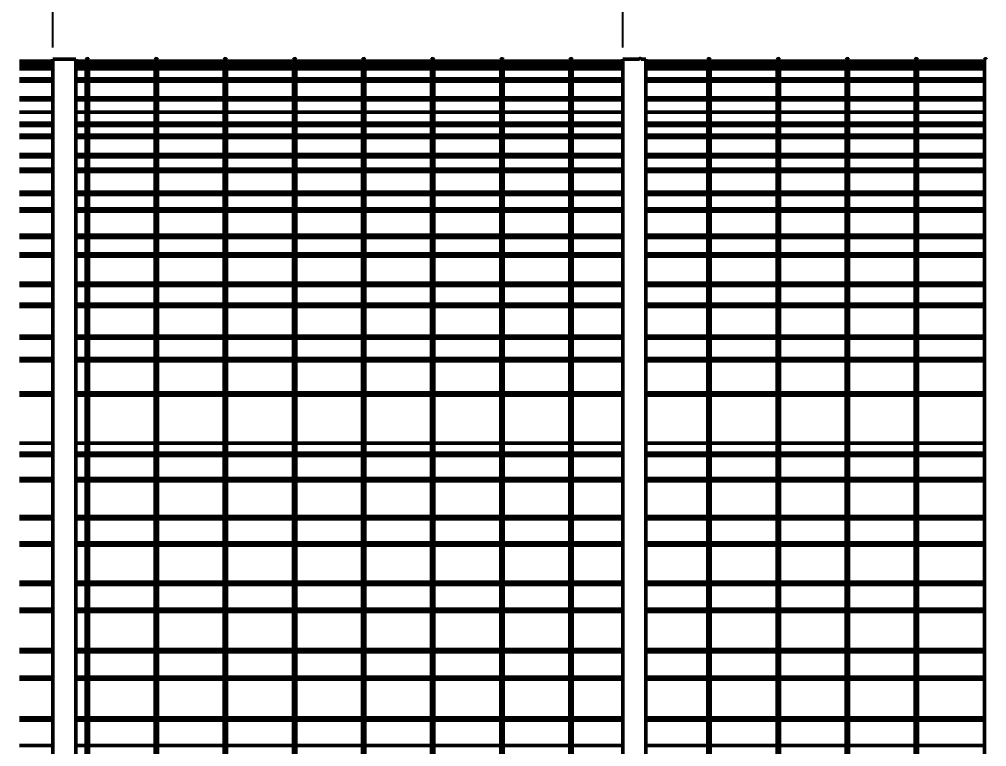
# Model space of a CAD drawing. Header units: millimetres. Extents: x 0 to 4200, y 0 to 2970.
# Drawn here: x 1624.7 to 2044.7, y 1989.5 to 2305.3 of the extents above; entities that cross this region are included whole.
import ezdxf

# ---------------------------------------------------------------- set-up
doc = ezdxf.new("R2010")
doc.units = ezdxf.units.MM
doc.header["$LTSCALE"] = 10
doc.layers.add('Co ban', color=7, linetype='Continuous', lineweight=50)
doc.layers.add('Dimension (ANSI)', color=7, linetype='Continuous', lineweight=25)
doc.styles.add('StandardAM_ANSI', font='')
doc.styles.get('StandardAM_ANSI').set_extended_font_data('VNI-Helve-Condense')
doc.dimstyles.new('Default - mm (ANSI)', dxfattribs={"dimscale": 10, "dimtxt": 5, "dimasz": 4, "dimexe": 2, "dimexo": 0.5, "dimgap": 0.8, "dimtad": 1, "dimtoh": 1, "dimdec": 0, "dimrnd": 1e-08, "dimzin": 4, "dimdsep": 46, "dimtxsty": 'StandardAM_ANSI', "dimcen": 0.09, "dimdle": 10, "dimclrd": 256, "dimclre": 256, "dimclrt": 256, "dimadec": 1, "dimazin": 1, "dimtfac": 0.61, "dimtofl": 0, "dimtmove": 0, "dimatfit": 3, "dimldrblk": 'DOT', "dimfxl": 1, "dimtolj": 1, "dimtzin": 4, "dimlwd": -1, "dimlwe": -1, "dimarcsym": 0})

# ---------------------------------------------------------------- blocks, each defined once
blk = doc.blocks.new('*D11')
at = {"layer": 'Defpoints', "color": 0, "transparency": 16777216}
for p in [(1639.24, 2418.75), (1391.74, 2288.04), (1639.24, 2288.04)]:
    blk.add_point(p, dxfattribs=at)
at = {"layer": 'Dimension (ANSI)', "transparency": 16777216}
for p, q in [((1391.74, 2293.04), (1391.74, 2438.75)), ((1639.24, 2293.04), (1639.24, 2438.75)), ((1431.74, 2418.75), (1599.24, 2418.75))]:
    blk.add_line(p, q, dxfattribs=at)
for points in [[(1431.74, 2425.42), (1431.74, 2412.08), (1391.74, 2418.75)], [(1599.24, 2425.42), (1599.24, 2412.08), (1639.24, 2418.75)]]:
    blk.add_solid(points, dxfattribs=at)
at = {"layer": 'Dimension (ANSI)', "color": 150, "true_color": 0x0080ff, "transparency": 16777216, "insert": (1462.75, 2476.75), "char_height": 50, "attachment_point": 1, "style": 'StandardAM_ANSI'}
blk.add_mtext('\\A1;247', dxfattribs=at)
blk = doc.blocks.new('_Dot')
at = {"color": 0, "linetype": 'ByBlock', "lineweight": -2}
blk.add_line((-0.5, 0), (-1, 0), dxfattribs=at)
at = {"color": 0, "linetype": 'ByBlock', "const_width": 0.5}
blk.add_lwpolyline([(-0.25, 0, 1), (0.25, 0, 1)], format="xyb", close=True, dxfattribs=at)
blk = doc.blocks.new('*D12')
at = {"layer": 'Defpoints', "color": 0, "transparency": 16777216}
for p in [(1886.74, 2418.72), (1639.24, 2288.04), (1886.74, 2288.04)]:
    blk.add_point(p, dxfattribs=at)
at = {"layer": 'Dimension (ANSI)', "transparency": 16777216}
for p, q in [((1639.24, 2293.04), (1639.24, 2438.72)), ((1886.74, 2293.04), (1886.74, 2438.72)), ((1679.24, 2418.72), (1846.74, 2418.72))]:
    blk.add_line(p, q, dxfattribs=at)
for points in [[(1679.24, 2425.39), (1679.24, 2412.06), (1639.24, 2418.72)], [(1846.74, 2425.39), (1846.74, 2412.06), (1886.74, 2418.72)]]:
    blk.add_solid(points, dxfattribs=at)
at = {"layer": 'Dimension (ANSI)', "color": 150, "true_color": 0x0080ff, "transparency": 16777216, "insert": (1711.99, 2477.79), "char_height": 50, "attachment_point": 1, "style": 'StandardAM_ANSI'}
blk.add_mtext('\\A1;248', dxfattribs=at)

msp = doc.modelspace()

# ---------------------------------------------------------------- linework, layer by layer
at = {"layer": 'Co ban'}
for p, q in [((1624.74, 2287.16), (1639.24, 2287.16)), ((1624.74, 2286.16), (1639.24, 2286.16)), ((1639.24, 2286.04), (1624.74, 2286.04)), ((1639.24, 2288.04), (1639.24, 1688.04)), ((1649.24, 2288.04), (1639.24, 2288.04)), ((1649.24, 1688.04), (1649.24, 2288.04)), ((1649.24, 2287.16), (1653.74, 2287.16)), ((1649.24, 2286.16), (1653.74, 2286.16)), ((1653.74, 2286.04), (1649.24, 2286.04)), ((1653.74, 2287.79), (1653.74, 1688.29)), ((1654.74, 1688.29), (1654.74, 2287.79)), ((1654.74, 2287.16), (1683.74, 2287.16)), ((1654.74, 2286.16), (1683.74, 2286.16)), ((1683.74, 2286.04), (1654.74, 2286.04)), ((1683.74, 2287.79), (1683.74, 1688.29)), ((1684.74, 1688.29), (1684.74, 2287.79)), ((1684.74, 2287.16), (1713.74, 2287.16)), ((1684.74, 2286.16), (1713.74, 2286.16)), ((1713.74, 2286.04), (1684.74, 2286.04)), ((1713.74, 2287.79), (1713.74, 1688.29)), ((1714.74, 1688.29), (1714.74, 2287.79)), ((1714.74, 2287.16), (1743.74, 2287.16)), ((1714.74, 2286.16), (1743.74, 2286.16)), ((1743.74, 2286.04), (1714.74, 2286.04)), ((1743.74, 2287.79), (1743.74, 1688.29)), ((1744.74, 1688.29), (1744.74, 2287.79)), ((1744.74, 2287.16), (1773.74, 2287.16)), ((1744.74, 2286.16), (1773.74, 2286.16)), ((1773.74, 2286.04), (1744.74, 2286.04)), ((1773.74, 2287.79), (1773.74, 1688.29)), ((1774.74, 1688.29), (1774.74, 2287.79)), ((1774.74, 2287.16), (1803.74, 2287.16)), ((1774.74, 2286.16), (1803.74, 2286.16)), ((1803.74, 2286.04), (1774.74, 2286.04)), ((1803.74, 2287.79), (1803.74, 1688.29)), ((1804.74, 1688.29), (1804.74, 2287.79)), ((1804.74, 2287.16), (1833.74, 2287.16)), ((1804.74, 2286.16), (1833.74, 2286.16)), ((1833.74, 2286.04), (1804.74, 2286.04)), ((1833.74, 2287.79), (1833.74, 1688.29)), ((1834.74, 1688.29), (1834.74, 2287.79)), ((1834.74, 2287.16), (1863.74, 2287.16)), ((1834.74, 2286.16), (1863.74, 2286.16)), ((1863.74, 2286.04), (1834.74, 2286.04)), ((1863.74, 2287.79), (1863.74, 1688.29)), ((1864.74, 1688.29), (1864.74, 2287.79)), ((1864.74, 2287.16), (1886.74, 2287.16)), ((1864.74, 2286.16), (1886.74, 2286.16)), ((1886.74, 2286.04), (1864.74, 2286.04)), ((1886.74, 2288.04), (1886.74, 1688.04)), ((1893.81, 2288.04), (1886.74, 2288.04)), ((1896.74, 2288.04), (1894.67, 2288.04)), ((1896.74, 1688.04), (1896.74, 2288.04)), ((1896.74, 2287.16), (1923.74, 2287.16)), ((1896.74, 2286.16), (1923.74, 2286.16)), ((1923.74, 2286.04), (1896.74, 2286.04)), ((1923.74, 2287.79), (1923.74, 1688.29)), ((1924.74, 1688.29), (1924.74, 2287.79)), ((1924.74, 2287.16), (1953.74, 2287.16)), ((1924.74, 2286.16), (1953.74, 2286.16)), ((1953.74, 2286.04), (1924.74, 2286.04)), ((1953.74, 2287.79), (1953.74, 1688.29)), ((1954.74, 1688.29), (1954.74, 2287.79)), ((1954.74, 2287.16), (1983.74, 2287.16)), ((1954.74, 2286.16), (1983.74, 2286.16)), ((1983.74, 2286.04), (1954.74, 2286.04)), ((1983.74, 2287.79), (1983.74, 1688.29)), ((1984.74, 1688.29), (1984.74, 2287.79)), ((1984.74, 2287.16), (2013.74, 2287.16)), ((1984.74, 2286.16), (2013.74, 2286.16)), ((2013.74, 2286.04), (1984.74, 2286.04)), ((2013.74, 2287.79), (2013.74, 1688.29)), ((2014.74, 1688.29), (2014.74, 2287.79)), ((2014.74, 2287.16), (2043.74, 2287.16)), ((2014.74, 2286.16), (2043.74, 2286.16)), ((2043.74, 2286.04), (2014.74, 2286.04)), ((2043.74, 2287.79), (2043.74, 1688.29)), ((1624.74, 2284.79), (1639.24, 2284.79)), ((1624.74, 2283.79), (1639.24, 2283.79)), ((1649.24, 2284.79), (1653.74, 2284.79)), ((1649.24, 2283.79), (1653.74, 2283.79)), ((1654.74, 2284.79), (1683.74, 2284.79)), ((1654.74, 2283.79), (1683.74, 2283.79)), ((1684.74, 2284.79), (1713.74, 2284.79)), ((1684.74, 2283.79), (1713.74, 2283.79)), ((1714.74, 2284.79), (1743.74, 2284.79)), ((1714.74, 2283.79), (1743.74, 2283.79)), ((1744.74, 2284.79), (1773.74, 2284.79)), ((1744.74, 2283.79), (1773.74, 2283.79)), ((1774.74, 2284.79), (1803.74, 2284.79)), ((1774.74, 2283.79), (1803.74, 2283.79)), ((1804.74, 2284.79), (1833.74, 2284.79)), ((1804.74, 2283.79), (1833.74, 2283.79)), ((1834.74, 2284.79), (1863.74, 2284.79)), ((1834.74, 2283.79), (1863.74, 2283.79)), ((1864.74, 2284.79), (1886.74, 2284.79)), ((1864.74, 2283.79), (1886.74, 2283.79)), ((1896.74, 2284.79), (1923.74, 2284.79)), ((1896.74, 2283.79), (1923.74, 2283.79)), ((1924.74, 2284.79), (1953.74, 2284.79)), ((1924.74, 2283.79), (1953.74, 2283.79)), ((1954.74, 2284.79), (1983.74, 2284.79)), ((1954.74, 2283.79), (1983.74, 2283.79)), ((1984.74, 2284.79), (2013.74, 2284.79)), ((1984.74, 2283.79), (2013.74, 2283.79)), ((2014.74, 2284.79), (2043.74, 2284.79)), ((2014.74, 2283.79), (2043.74, 2283.79)), ((1624.74, 2279.48), (1639.24, 2279.48)), ((1624.74, 2278.48), (1639.24, 2278.48)), ((1649.24, 2279.48), (1653.74, 2279.48)), ((1649.24, 2278.48), (1653.74, 2278.48)), ((1654.74, 2279.48), (1683.74, 2279.48)), ((1654.74, 2278.48), (1683.74, 2278.48)), ((1684.74, 2279.48), (1713.74, 2279.48)), ((1684.74, 2278.48), (1713.74, 2278.48)), ((1714.74, 2279.48), (1743.74, 2279.48)), ((1714.74, 2278.48), (1743.74, 2278.48)), ((1744.74, 2279.48), (1773.74, 2279.48)), ((1744.74, 2278.48), (1773.74, 2278.48)), ((1774.74, 2279.48), (1803.74, 2279.48)), ((1774.74, 2278.48), (1803.74, 2278.48)), ((1804.74, 2279.48), (1833.74, 2279.48)), ((1804.74, 2278.48), (1833.74, 2278.48)), ((1834.74, 2279.48), (1863.74, 2279.48)), ((1834.74, 2278.48), (1863.74, 2278.48)), ((1864.74, 2279.48), (1886.74, 2279.48)), ((1864.74, 2278.48), (1886.74, 2278.48)), ((1896.74, 2279.48), (1923.74, 2279.48)), ((1896.74, 2278.48), (1923.74, 2278.48)), ((1924.74, 2279.48), (1953.74, 2279.48)), ((1924.74, 2278.48), (1953.74, 2278.48)), ((1954.74, 2279.48), (1983.74, 2279.48)), ((1954.74, 2278.48), (1983.74, 2278.48)), ((1984.74, 2279.48), (2013.74, 2279.48)), ((1984.74, 2278.48), (2013.74, 2278.48)), ((2014.74, 2279.48), (2043.74, 2279.48)), ((2014.74, 2278.48), (2043.74, 2278.48)), ((1624.74, 2271.28), (1639.24, 2271.28)), ((1624.74, 2270.28), (1639.24, 2270.28)), ((1649.24, 2271.28), (1653.74, 2271.28)), ((1649.24, 2270.28), (1653.74, 2270.28)), ((1654.74, 2271.28), (1683.74, 2271.28)), ((1654.74, 2270.28), (1683.74, 2270.28)), ((1684.74, 2271.28), (1713.74, 2271.28)), ((1684.74, 2270.28), (1713.74, 2270.28)), ((1714.74, 2271.28), (1743.74, 2271.28)), ((1714.74, 2270.28), (1743.74, 2270.28)), ((1744.74, 2271.28), (1773.74, 2271.28)), ((1744.74, 2270.28), (1773.74, 2270.28)), ((1774.74, 2271.28), (1803.74, 2271.28)), ((1774.74, 2270.28), (1803.74, 2270.28)), ((1804.74, 2271.28), (1833.74, 2271.28)), ((1804.74, 2270.28), (1833.74, 2270.28)), ((1834.74, 2271.28), (1863.74, 2271.28)), ((1834.74, 2270.28), (1863.74, 2270.28)), ((1864.74, 2271.28), (1886.74, 2271.28)), ((1864.74, 2270.28), (1886.74, 2270.28)), ((1896.74, 2271.28), (1923.74, 2271.28)), ((1896.74, 2270.28), (1923.74, 2270.28)), ((1924.74, 2271.28), (1953.74, 2271.28)), ((1924.74, 2270.28), (1953.74, 2270.28)), ((1954.74, 2271.28), (1983.74, 2271.28)), ((1954.74, 2270.28), (1983.74, 2270.28)), ((1984.74, 2271.28), (2013.74, 2271.28)), ((1984.74, 2270.28), (2013.74, 2270.28)), ((2014.74, 2271.28), (2043.74, 2271.28)), ((2014.74, 2270.28), (2043.74, 2270.28)), ((1639.24, 2265.04), (1624.74, 2265.04)), ((1653.74, 2265.04), (1649.24, 2265.04)), ((1683.74, 2265.04), (1654.74, 2265.04)), ((1713.74, 2265.04), (1684.74, 2265.04)), ((1743.74, 2265.04), (1714.74, 2265.04)), ((1773.74, 2265.04), (1744.74, 2265.04)), ((1803.74, 2265.04), (1774.74, 2265.04)), ((1833.74, 2265.04), (1804.74, 2265.04)), ((1863.74, 2265.04), (1834.74, 2265.04)), ((1886.74, 2265.04), (1864.74, 2265.04)), ((1923.74, 2265.04), (1896.74, 2265.04)), ((1953.74, 2265.04), (1924.74, 2265.04)), ((1983.74, 2265.04), (1954.74, 2265.04)), ((2013.74, 2265.04), (1984.74, 2265.04)), ((2043.74, 2265.04), (2014.74, 2265.04)), ((1624.74, 2260.27), (1639.24, 2260.27)), ((1649.24, 2260.27), (1653.74, 2260.27)), ((1654.74, 2260.27), (1683.74, 2260.27)), ((1684.74, 2260.27), (1713.74, 2260.27)), ((1714.74, 2260.27), (1743.74, 2260.27)), ((1744.74, 2260.27), (1773.74, 2260.27)), ((1774.74, 2260.27), (1803.74, 2260.27)), ((1804.74, 2260.27), (1833.74, 2260.27)), ((1834.74, 2260.27), (1863.74, 2260.27)), ((1864.74, 2260.27), (1886.74, 2260.27)), ((1896.74, 2260.27), (1923.74, 2260.27)), ((1924.74, 2260.27), (1953.74, 2260.27)), ((1954.74, 2260.27), (1983.74, 2260.27)), ((1984.74, 2260.27), (2013.74, 2260.27)), ((2014.74, 2260.27), (2043.74, 2260.27)), ((1624.74, 2259.27), (1639.24, 2259.27)), ((1649.24, 2259.27), (1653.74, 2259.27)), ((1654.74, 2259.27), (1683.74, 2259.27)), ((1684.74, 2259.27), (1713.74, 2259.27)), ((1714.74, 2259.27), (1743.74, 2259.27)), ((1744.74, 2259.27), (1773.74, 2259.27)), ((1774.74, 2259.27), (1803.74, 2259.27)), ((1804.74, 2259.27), (1833.74, 2259.27)), ((1834.74, 2259.27), (1863.74, 2259.27)), ((1864.74, 2259.27), (1886.74, 2259.27)), ((1896.74, 2259.27), (1923.74, 2259.27)), ((1924.74, 2259.27), (1953.74, 2259.27)), ((1954.74, 2259.27), (1983.74, 2259.27)), ((1984.74, 2259.27), (2013.74, 2259.27)), ((2014.74, 2259.27), (2043.74, 2259.27)), ((1624.74, 2255.04), (1639.24, 2255.04)), ((1624.74, 2254.04), (1639.24, 2254.04)), ((1649.24, 2255.04), (1653.74, 2255.04)), ((1649.24, 2254.04), (1653.74, 2254.04)), ((1654.74, 2255.04), (1683.74, 2255.04)), ((1654.74, 2254.04), (1683.74, 2254.04)), ((1684.74, 2255.04), (1713.74, 2255.04)), ((1684.74, 2254.04), (1713.74, 2254.04)), ((1714.74, 2255.04), (1743.74, 2255.04)), ((1714.74, 2254.04), (1743.74, 2254.04)), ((1744.74, 2255.04), (1773.74, 2255.04)), ((1744.74, 2254.04), (1773.74, 2254.04)), ((1774.74, 2255.04), (1803.74, 2255.04)), ((1774.74, 2254.04), (1803.74, 2254.04)), ((1804.74, 2255.04), (1833.74, 2255.04)), ((1804.74, 2254.04), (1833.74, 2254.04)), ((1834.74, 2255.04), (1863.74, 2255.04)), ((1834.74, 2254.04), (1863.74, 2254.04)), ((1864.74, 2255.04), (1886.74, 2255.04)), ((1864.74, 2254.04), (1886.74, 2254.04)), ((1896.74, 2255.04), (1923.74, 2255.04)), ((1896.74, 2254.04), (1923.74, 2254.04)), ((1924.74, 2255.04), (1953.74, 2255.04)), ((1924.74, 2254.04), (1953.74, 2254.04)), ((1954.74, 2255.04), (1983.74, 2255.04)), ((1954.74, 2254.04), (1983.74, 2254.04)), ((1984.74, 2255.04), (2013.74, 2255.04)), ((1984.74, 2254.04), (2013.74, 2254.04)), ((2014.74, 2255.04), (2043.74, 2255.04)), ((2014.74, 2254.04), (2043.74, 2254.04)), ((1624.74, 2246.55), (1639.24, 2246.55)), ((1624.74, 2245.55), (1639.24, 2245.55)), ((1649.24, 2246.55), (1653.74, 2246.55)), ((1649.24, 2245.55), (1653.74, 2245.55)), ((1654.74, 2246.55), (1683.74, 2246.55)), ((1654.74, 2245.55), (1683.74, 2245.55)), ((1684.74, 2246.55), (1713.74, 2246.55)), ((1684.74, 2245.55), (1713.74, 2245.55)), ((1714.74, 2246.55), (1743.74, 2246.55)), ((1714.74, 2245.55), (1743.74, 2245.55)), ((1744.74, 2246.55), (1773.74, 2246.55)), ((1744.74, 2245.55), (1773.74, 2245.55)), ((1774.74, 2246.55), (1803.74, 2246.55)), ((1774.74, 2245.55), (1803.74, 2245.55)), ((1804.74, 2246.55), (1833.74, 2246.55)), ((1804.74, 2245.55), (1833.74, 2245.55)), ((1834.74, 2246.55), (1863.74, 2246.55)), ((1834.74, 2245.55), (1863.74, 2245.55)), ((1864.74, 2246.55), (1886.74, 2246.55)), ((1864.74, 2245.55), (1886.74, 2245.55)), ((1896.74, 2246.55), (1923.74, 2246.55)), ((1896.74, 2245.55), (1923.74, 2245.55)), ((1924.74, 2246.55), (1953.74, 2246.55)), ((1924.74, 2245.55), (1953.74, 2245.55)), ((1954.74, 2246.55), (1983.74, 2246.55)), ((1954.74, 2245.55), (1983.74, 2245.55)), ((1984.74, 2246.55), (2013.74, 2246.55)), ((1984.74, 2245.55), (2013.74, 2245.55)), ((2014.74, 2246.55), (2043.74, 2246.55)), ((2014.74, 2245.55), (2043.74, 2245.55)), ((1624.74, 2240.27), (1639.24, 2240.27)), ((1624.74, 2239.27), (1639.24, 2239.27)), ((1649.24, 2240.27), (1653.74, 2240.27)), ((1649.24, 2239.27), (1653.74, 2239.27)), ((1654.74, 2240.27), (1683.74, 2240.27)), ((1654.74, 2239.27), (1683.74, 2239.27)), ((1684.74, 2240.27), (1713.74, 2240.27)), ((1684.74, 2239.27), (1713.74, 2239.27)), ((1714.74, 2240.27), (1743.74, 2240.27)), ((1714.74, 2239.27), (1743.74, 2239.27)), ((1744.74, 2240.27), (1773.74, 2240.27)), ((1744.74, 2239.27), (1773.74, 2239.27)), ((1774.74, 2240.27), (1803.74, 2240.27)), ((1774.74, 2239.27), (1803.74, 2239.27)), ((1804.74, 2240.27), (1833.74, 2240.27)), ((1804.74, 2239.27), (1833.74, 2239.27)), ((1834.74, 2240.27), (1863.74, 2240.27)), ((1834.74, 2239.27), (1863.74, 2239.27)), ((1864.74, 2240.27), (1886.74, 2240.27)), ((1864.74, 2239.27), (1886.74, 2239.27)), ((1896.74, 2240.27), (1923.74, 2240.27)), ((1896.74, 2239.27), (1923.74, 2239.27)), ((1924.74, 2240.27), (1953.74, 2240.27)), ((1924.74, 2239.27), (1953.74, 2239.27)), ((1954.74, 2240.27), (1983.74, 2240.27)), ((1954.74, 2239.27), (1983.74, 2239.27)), ((1984.74, 2240.27), (2013.74, 2240.27)), ((1984.74, 2239.27), (2013.74, 2239.27)), ((2014.74, 2240.27), (2043.74, 2240.27)), ((2014.74, 2239.27), (2043.74, 2239.27)), ((1624.74, 2230.27), (1639.24, 2230.27)), ((1649.24, 2230.27), (1653.74, 2230.27)), ((1654.74, 2230.27), (1683.74, 2230.27)), ((1684.74, 2230.27), (1713.74, 2230.27)), ((1714.74, 2230.27), (1743.74, 2230.27)), ((1744.74, 2230.27), (1773.74, 2230.27)), ((1774.74, 2230.27), (1803.74, 2230.27)), ((1804.74, 2230.27), (1833.74, 2230.27)), ((1834.74, 2230.27), (1863.74, 2230.27)), ((1864.74, 2230.27), (1886.74, 2230.27)), ((1896.74, 2230.27), (1923.74, 2230.27)), ((1924.74, 2230.27), (1953.74, 2230.27)), ((1954.74, 2230.27), (1983.74, 2230.27)), ((1984.74, 2230.27), (2013.74, 2230.27)), ((2014.74, 2230.27), (2043.74, 2230.27)), ((1624.74, 2229.27), (1639.24, 2229.27)), ((1649.24, 2229.27), (1653.74, 2229.27)), ((1654.74, 2229.27), (1683.74, 2229.27)), ((1684.74, 2229.27), (1713.74, 2229.27)), ((1714.74, 2229.27), (1743.74, 2229.27)), ((1744.74, 2229.27), (1773.74, 2229.27)), ((1774.74, 2229.27), (1803.74, 2229.27)), ((1804.74, 2229.27), (1833.74, 2229.27)), ((1834.74, 2229.27), (1863.74, 2229.27)), ((1864.74, 2229.27), (1886.74, 2229.27)), ((1896.74, 2229.27), (1923.74, 2229.27)), ((1924.74, 2229.27), (1953.74, 2229.27)), ((1954.74, 2229.27), (1983.74, 2229.27)), ((1984.74, 2229.27), (2013.74, 2229.27)), ((2014.74, 2229.27), (2043.74, 2229.27)), ((1624.74, 2223), (1639.24, 2223)), ((1624.74, 2222), (1639.24, 2222)), ((1649.24, 2223), (1653.74, 2223)), ((1649.24, 2222), (1653.74, 2222)), ((1654.74, 2223), (1683.74, 2223)), ((1654.74, 2222), (1683.74, 2222)), ((1684.74, 2223), (1713.74, 2223)), ((1684.74, 2222), (1713.74, 2222)), ((1714.74, 2223), (1743.74, 2223)), ((1714.74, 2222), (1743.74, 2222)), ((1744.74, 2223), (1773.74, 2223)), ((1744.74, 2222), (1773.74, 2222)), ((1774.74, 2223), (1803.74, 2223)), ((1774.74, 2222), (1803.74, 2222)), ((1804.74, 2223), (1833.74, 2223)), ((1804.74, 2222), (1833.74, 2222)), ((1834.74, 2223), (1863.74, 2223)), ((1834.74, 2222), (1863.74, 2222)), ((1864.74, 2223), (1886.74, 2223)), ((1864.74, 2222), (1886.74, 2222)), ((1896.74, 2223), (1923.74, 2223)), ((1896.74, 2222), (1923.74, 2222)), ((1924.74, 2223), (1953.74, 2223)), ((1924.74, 2222), (1953.74, 2222)), ((1954.74, 2223), (1983.74, 2223)), ((1954.74, 2222), (1983.74, 2222)), ((1984.74, 2223), (2013.74, 2223)), ((1984.74, 2222), (2013.74, 2222)), ((2014.74, 2223), (2043.74, 2223)), ((2014.74, 2222), (2043.74, 2222)), ((1624.74, 2211.59), (1639.24, 2211.59)), ((1624.74, 2210.59), (1639.24, 2210.59)), ((1649.24, 2211.59), (1653.74, 2211.59)), ((1649.24, 2210.59), (1653.74, 2210.59)), ((1654.74, 2211.59), (1683.74, 2211.59)), ((1654.74, 2210.59), (1683.74, 2210.59)), ((1684.74, 2211.59), (1713.74, 2211.59)), ((1684.74, 2210.59), (1713.74, 2210.59)), ((1714.74, 2211.59), (1743.74, 2211.59)), ((1714.74, 2210.59), (1743.74, 2210.59)), ((1744.74, 2211.59), (1773.74, 2211.59)), ((1744.74, 2210.59), (1773.74, 2210.59)), ((1774.74, 2211.59), (1803.74, 2211.59)), ((1774.74, 2210.59), (1803.74, 2210.59)), ((1804.74, 2211.59), (1833.74, 2211.59)), ((1804.74, 2210.59), (1833.74, 2210.59)), ((1834.74, 2211.59), (1863.74, 2211.59)), ((1834.74, 2210.59), (1863.74, 2210.59)), ((1864.74, 2211.59), (1886.74, 2211.59)), ((1864.74, 2210.59), (1886.74, 2210.59)), ((1896.74, 2211.59), (1923.74, 2211.59)), ((1896.74, 2210.59), (1923.74, 2210.59)), ((1924.74, 2211.59), (1953.74, 2211.59)), ((1924.74, 2210.59), (1953.74, 2210.59)), ((1954.74, 2211.59), (1983.74, 2211.59)), ((1954.74, 2210.59), (1983.74, 2210.59)), ((1984.74, 2211.59), (2013.74, 2211.59)), ((1984.74, 2210.59), (2013.74, 2210.59)), ((2014.74, 2211.59), (2043.74, 2211.59)), ((2014.74, 2210.59), (2043.74, 2210.59)), ((1624.74, 2203.4), (1639.24, 2203.4)), ((1624.74, 2202.4), (1639.24, 2202.4)), ((1649.24, 2203.4), (1653.74, 2203.4)), ((1649.24, 2202.4), (1653.74, 2202.4)), ((1654.74, 2203.4), (1683.74, 2203.4)), ((1654.74, 2202.4), (1683.74, 2202.4)), ((1684.74, 2203.4), (1713.74, 2203.4)), ((1684.74, 2202.4), (1713.74, 2202.4)), ((1714.74, 2203.4), (1743.74, 2203.4)), ((1714.74, 2202.4), (1743.74, 2202.4)), ((1744.74, 2203.4), (1773.74, 2203.4)), ((1744.74, 2202.4), (1773.74, 2202.4)), ((1774.74, 2203.4), (1803.74, 2203.4)), ((1774.74, 2202.4), (1803.74, 2202.4)), ((1804.74, 2203.4), (1833.74, 2203.4)), ((1804.74, 2202.4), (1833.74, 2202.4)), ((1834.74, 2203.4), (1863.74, 2203.4)), ((1834.74, 2202.4), (1863.74, 2202.4)), ((1864.74, 2203.4), (1886.74, 2203.4)), ((1864.74, 2202.4), (1886.74, 2202.4)), ((1896.74, 2203.4), (1923.74, 2203.4)), ((1896.74, 2202.4), (1923.74, 2202.4)), ((1924.74, 2203.4), (1953.74, 2203.4)), ((1924.74, 2202.4), (1953.74, 2202.4)), ((1954.74, 2203.4), (1983.74, 2203.4)), ((1954.74, 2202.4), (1983.74, 2202.4)), ((1984.74, 2203.4), (2013.74, 2203.4)), ((1984.74, 2202.4), (2013.74, 2202.4)), ((2014.74, 2203.4), (2043.74, 2203.4)), ((2014.74, 2202.4), (2043.74, 2202.4)), ((1624.74, 2190.7), (1639.24, 2190.7)), ((1624.74, 2189.7), (1639.24, 2189.7)), ((1649.24, 2190.7), (1653.74, 2190.7)), ((1649.24, 2189.7), (1653.74, 2189.7)), ((1654.74, 2190.7), (1683.74, 2190.7)), ((1654.74, 2189.7), (1683.74, 2189.7)), ((1684.74, 2190.7), (1713.74, 2190.7)), ((1684.74, 2189.7), (1713.74, 2189.7)), ((1714.74, 2190.7), (1743.74, 2190.7)), ((1714.74, 2189.7), (1743.74, 2189.7)), ((1744.74, 2190.7), (1773.74, 2190.7)), ((1744.74, 2189.7), (1773.74, 2189.7)), ((1774.74, 2190.7), (1803.74, 2190.7)), ((1774.74, 2189.7), (1803.74, 2189.7)), ((1804.74, 2190.7), (1833.74, 2190.7)), ((1804.74, 2189.7), (1833.74, 2189.7)), ((1834.74, 2190.7), (1863.74, 2190.7)), ((1834.74, 2189.7), (1863.74, 2189.7)), ((1864.74, 2190.7), (1886.74, 2190.7)), ((1864.74, 2189.7), (1886.74, 2189.7)), ((1896.74, 2190.7), (1923.74, 2190.7)), ((1896.74, 2189.7), (1923.74, 2189.7)), ((1924.74, 2190.7), (1953.74, 2190.7)), ((1924.74, 2189.7), (1953.74, 2189.7)), ((1954.74, 2190.7), (1983.74, 2190.7)), ((1954.74, 2189.7), (1983.74, 2189.7)), ((1984.74, 2190.7), (2013.74, 2190.7)), ((1984.74, 2189.7), (2013.74, 2189.7)), ((2014.74, 2190.7), (2043.74, 2190.7)), ((2014.74, 2189.7), (2043.74, 2189.7)), ((1624.74, 2181.67), (1639.24, 2181.67)), ((1624.74, 2180.67), (1639.24, 2180.67)), ((1649.24, 2181.67), (1653.74, 2181.67)), ((1649.24, 2180.67), (1653.74, 2180.67)), ((1654.74, 2181.67), (1683.74, 2181.67)), ((1654.74, 2180.67), (1683.74, 2180.67)), ((1684.74, 2181.67), (1713.74, 2181.67)), ((1684.74, 2180.67), (1713.74, 2180.67)), ((1714.74, 2181.67), (1743.74, 2181.67)), ((1714.74, 2180.67), (1743.74, 2180.67)), ((1744.74, 2181.67), (1773.74, 2181.67)), ((1744.74, 2180.67), (1773.74, 2180.67)), ((1774.74, 2181.67), (1803.74, 2181.67)), ((1774.74, 2180.67), (1803.74, 2180.67)), ((1804.74, 2181.67), (1833.74, 2181.67)), ((1804.74, 2180.67), (1833.74, 2180.67)), ((1834.74, 2181.67), (1863.74, 2181.67)), ((1834.74, 2180.67), (1863.74, 2180.67)), ((1864.74, 2181.67), (1886.74, 2181.67)), ((1864.74, 2180.67), (1886.74, 2180.67)), ((1896.74, 2181.67), (1923.74, 2181.67)), ((1896.74, 2180.67), (1923.74, 2180.67)), ((1924.74, 2181.67), (1953.74, 2181.67)), ((1924.74, 2180.67), (1953.74, 2180.67)), ((1954.74, 2181.67), (1983.74, 2181.67)), ((1954.74, 2180.67), (1983.74, 2180.67)), ((1984.74, 2181.67), (2013.74, 2181.67)), ((1984.74, 2180.67), (2013.74, 2180.67)), ((2014.74, 2181.67), (2043.74, 2181.67)), ((2014.74, 2180.67), (2043.74, 2180.67)), ((1624.74, 2167.79), (1639.24, 2167.79)), ((1649.24, 2167.79), (1653.74, 2167.79)), ((1654.74, 2167.79), (1683.74, 2167.79)), ((1684.74, 2167.79), (1713.74, 2167.79)), ((1714.74, 2167.79), (1743.74, 2167.79)), ((1744.74, 2167.79), (1773.74, 2167.79)), ((1774.74, 2167.79), (1803.74, 2167.79)), ((1804.74, 2167.79), (1833.74, 2167.79)), ((1834.74, 2167.79), (1863.74, 2167.79)), ((1864.74, 2167.79), (1886.74, 2167.79)), ((1896.74, 2167.79), (1923.74, 2167.79)), ((1924.74, 2167.79), (1953.74, 2167.79)), ((1954.74, 2167.79), (1983.74, 2167.79)), ((1984.74, 2167.79), (2013.74, 2167.79)), ((2014.74, 2167.79), (2043.74, 2167.79)), ((1624.74, 2166.79), (1639.24, 2166.79)), ((1649.24, 2166.79), (1653.74, 2166.79)), ((1654.74, 2166.79), (1683.74, 2166.79)), ((1684.74, 2166.79), (1713.74, 2166.79)), ((1714.74, 2166.79), (1743.74, 2166.79)), ((1744.74, 2166.79), (1773.74, 2166.79)), ((1774.74, 2166.79), (1803.74, 2166.79)), ((1804.74, 2166.79), (1833.74, 2166.79)), ((1834.74, 2166.79), (1863.74, 2166.79)), ((1864.74, 2166.79), (1886.74, 2166.79)), ((1896.74, 2166.79), (1923.74, 2166.79)), ((1924.74, 2166.79), (1953.74, 2166.79)), ((1954.74, 2166.79), (1983.74, 2166.79)), ((1984.74, 2166.79), (2013.74, 2166.79)), ((2014.74, 2166.79), (2043.74, 2166.79)), ((1624.74, 2158.01), (1639.24, 2158.01)), ((1624.74, 2157.01), (1639.24, 2157.01)), ((1649.24, 2158.01), (1653.74, 2158.01)), ((1649.24, 2157.01), (1653.74, 2157.01)), ((1654.74, 2158.01), (1683.74, 2158.01)), ((1654.74, 2157.01), (1683.74, 2157.01)), ((1684.74, 2158.01), (1713.74, 2158.01)), ((1684.74, 2157.01), (1713.74, 2157.01)), ((1714.74, 2158.01), (1743.74, 2158.01)), ((1714.74, 2157.01), (1743.74, 2157.01)), ((1744.74, 2158.01), (1773.74, 2158.01)), ((1744.74, 2157.01), (1773.74, 2157.01)), ((1774.74, 2158.01), (1803.74, 2158.01)), ((1774.74, 2157.01), (1803.74, 2157.01)), ((1804.74, 2158.01), (1833.74, 2158.01)), ((1804.74, 2157.01), (1833.74, 2157.01)), ((1834.74, 2158.01), (1863.74, 2158.01)), ((1834.74, 2157.01), (1863.74, 2157.01)), ((1864.74, 2158.01), (1886.74, 2158.01)), ((1864.74, 2157.01), (1886.74, 2157.01)), ((1896.74, 2158.01), (1923.74, 2158.01)), ((1896.74, 2157.01), (1923.74, 2157.01)), ((1924.74, 2158.01), (1953.74, 2158.01)), ((1924.74, 2157.01), (1953.74, 2157.01)), ((1954.74, 2158.01), (1983.74, 2158.01)), ((1954.74, 2157.01), (1983.74, 2157.01)), ((1984.74, 2158.01), (2013.74, 2158.01)), ((1984.74, 2157.01), (2013.74, 2157.01)), ((2014.74, 2158.01), (2043.74, 2158.01)), ((2014.74, 2157.01), (2043.74, 2157.01)), ((1624.74, 2143.1), (1639.24, 2143.1)), ((1624.74, 2142.1), (1639.24, 2142.1)), ((1649.24, 2143.1), (1653.74, 2143.1)), ((1649.24, 2142.1), (1653.74, 2142.1)), ((1654.74, 2143.1), (1683.74, 2143.1)), ((1654.74, 2142.1), (1683.74, 2142.1)), ((1684.74, 2143.1), (1713.74, 2143.1)), ((1684.74, 2142.1), (1713.74, 2142.1)), ((1714.74, 2143.1), (1743.74, 2143.1)), ((1714.74, 2142.1), (1743.74, 2142.1)), ((1744.74, 2143.1), (1773.74, 2143.1)), ((1744.74, 2142.1), (1773.74, 2142.1)), ((1774.74, 2143.1), (1803.74, 2143.1)), ((1774.74, 2142.1), (1803.74, 2142.1)), ((1804.74, 2143.1), (1833.74, 2143.1)), ((1804.74, 2142.1), (1833.74, 2142.1)), ((1834.74, 2143.1), (1863.74, 2143.1)), ((1834.74, 2142.1), (1863.74, 2142.1)), ((1864.74, 2143.1), (1886.74, 2143.1)), ((1864.74, 2142.1), (1886.74, 2142.1)), ((1896.74, 2143.1), (1923.74, 2143.1)), ((1896.74, 2142.1), (1923.74, 2142.1)), ((1924.74, 2143.1), (1953.74, 2143.1)), ((1924.74, 2142.1), (1953.74, 2142.1)), ((1954.74, 2143.1), (1983.74, 2143.1)), ((1954.74, 2142.1), (1983.74, 2142.1)), ((1984.74, 2143.1), (2013.74, 2143.1)), ((1984.74, 2142.1), (2013.74, 2142.1)), ((2014.74, 2143.1), (2043.74, 2143.1)), ((2014.74, 2142.1), (2043.74, 2142.1)), ((1639.24, 2121.29), (1624.74, 2121.29)), ((1653.74, 2121.29), (1649.24, 2121.29)), ((1683.74, 2121.29), (1654.74, 2121.29)), ((1713.74, 2121.29), (1684.74, 2121.29)), ((1743.74, 2121.29), (1714.74, 2121.29)), ((1773.74, 2121.29), (1744.74, 2121.29)), ((1803.74, 2121.29), (1774.74, 2121.29)), ((1833.74, 2121.29), (1804.74, 2121.29)), ((1863.74, 2121.29), (1834.74, 2121.29)), ((1886.74, 2121.29), (1864.74, 2121.29)), ((1923.74, 2121.29), (1896.74, 2121.29)), ((1953.74, 2121.29), (1924.74, 2121.29)), ((1983.74, 2121.29), (1954.74, 2121.29)), ((2013.74, 2121.29), (1984.74, 2121.29)), ((2043.74, 2121.29), (2014.74, 2121.29)), ((1624.74, 2116.88), (1639.24, 2116.88)), ((1649.24, 2116.88), (1653.74, 2116.88)), ((1654.74, 2116.88), (1683.74, 2116.88)), ((1684.74, 2116.88), (1713.74, 2116.88)), ((1714.74, 2116.88), (1743.74, 2116.88)), ((1744.74, 2116.88), (1773.74, 2116.88)), ((1774.74, 2116.88), (1803.74, 2116.88)), ((1804.74, 2116.88), (1833.74, 2116.88)), ((1834.74, 2116.88), (1863.74, 2116.88)), ((1864.74, 2116.88), (1886.74, 2116.88)), ((1896.74, 2116.88), (1923.74, 2116.88)), ((1924.74, 2116.88), (1953.74, 2116.88)), ((1954.74, 2116.88), (1983.74, 2116.88)), ((1984.74, 2116.88), (2013.74, 2116.88)), ((2014.74, 2116.88), (2043.74, 2116.88)), ((1624.74, 2115.88), (1639.24, 2115.88)), ((1649.24, 2115.88), (1653.74, 2115.88)), ((1654.74, 2115.88), (1683.74, 2115.88)), ((1684.74, 2115.88), (1713.74, 2115.88)), ((1714.74, 2115.88), (1743.74, 2115.88)), ((1744.74, 2115.88), (1773.74, 2115.88)), ((1774.74, 2115.88), (1803.74, 2115.88)), ((1804.74, 2115.88), (1833.74, 2115.88)), ((1834.74, 2115.88), (1863.74, 2115.88)), ((1864.74, 2115.88), (1886.74, 2115.88)), ((1896.74, 2115.88), (1923.74, 2115.88)), ((1924.74, 2115.88), (1953.74, 2115.88)), ((1954.74, 2115.88), (1983.74, 2115.88)), ((1984.74, 2115.88), (2013.74, 2115.88)), ((2014.74, 2115.88), (2043.74, 2115.88)), ((1624.74, 2105.9), (1639.24, 2105.9)), ((1624.74, 2104.9), (1639.24, 2104.9)), ((1649.24, 2105.9), (1653.74, 2105.9)), ((1649.24, 2104.9), (1653.74, 2104.9)), ((1654.74, 2105.9), (1683.74, 2105.9)), ((1654.74, 2104.9), (1683.74, 2104.9)), ((1684.74, 2105.9), (1713.74, 2105.9)), ((1684.74, 2104.9), (1713.74, 2104.9)), ((1714.74, 2105.9), (1743.74, 2105.9)), ((1714.74, 2104.9), (1743.74, 2104.9)), ((1744.74, 2105.9), (1773.74, 2105.9)), ((1744.74, 2104.9), (1773.74, 2104.9)), ((1774.74, 2105.9), (1803.74, 2105.9)), ((1774.74, 2104.9), (1803.74, 2104.9)), ((1804.74, 2105.9), (1833.74, 2105.9)), ((1804.74, 2104.9), (1833.74, 2104.9)), ((1834.74, 2105.9), (1863.74, 2105.9)), ((1834.74, 2104.9), (1863.74, 2104.9)), ((1864.74, 2105.9), (1886.74, 2105.9)), ((1864.74, 2104.9), (1886.74, 2104.9)), ((1896.74, 2105.9), (1923.74, 2105.9)), ((1896.74, 2104.9), (1923.74, 2104.9)), ((1924.74, 2105.9), (1953.74, 2105.9)), ((1924.74, 2104.9), (1953.74, 2104.9)), ((1954.74, 2105.9), (1983.74, 2105.9)), ((1954.74, 2104.9), (1983.74, 2104.9)), ((1984.74, 2105.9), (2013.74, 2105.9)), ((1984.74, 2104.9), (2013.74, 2104.9)), ((2014.74, 2105.9), (2043.74, 2105.9)), ((2014.74, 2104.9), (2043.74, 2104.9)), ((1624.74, 2089.38), (1639.24, 2089.38)), ((1624.74, 2088.38), (1639.24, 2088.38)), ((1649.24, 2089.38), (1653.74, 2089.38)), ((1649.24, 2088.38), (1653.74, 2088.38)), ((1654.74, 2089.38), (1683.74, 2089.38)), ((1654.74, 2088.38), (1683.74, 2088.38)), ((1684.74, 2089.38), (1713.74, 2089.38)), ((1684.74, 2088.38), (1713.74, 2088.38)), ((1714.74, 2089.38), (1743.74, 2089.38)), ((1714.74, 2088.38), (1743.74, 2088.38)), ((1744.74, 2089.38), (1773.74, 2089.38)), ((1744.74, 2088.38), (1773.74, 2088.38)), ((1774.74, 2089.38), (1803.74, 2089.38)), ((1774.74, 2088.38), (1803.74, 2088.38)), ((1804.74, 2089.38), (1833.74, 2089.38)), ((1804.74, 2088.38), (1833.74, 2088.38)), ((1834.74, 2089.38), (1863.74, 2089.38)), ((1834.74, 2088.38), (1863.74, 2088.38)), ((1864.74, 2089.38), (1886.74, 2089.38)), ((1864.74, 2088.38), (1886.74, 2088.38)), ((1896.74, 2089.38), (1923.74, 2089.38)), ((1896.74, 2088.38), (1923.74, 2088.38)), ((1924.74, 2089.38), (1953.74, 2089.38)), ((1924.74, 2088.38), (1953.74, 2088.38)), ((1954.74, 2089.38), (1983.74, 2089.38)), ((1954.74, 2088.38), (1983.74, 2088.38)), ((1984.74, 2089.38), (2013.74, 2089.38)), ((1984.74, 2088.38), (2013.74, 2088.38)), ((2014.74, 2089.38), (2043.74, 2089.38)), ((2014.74, 2088.38), (2043.74, 2088.38)), ((1624.74, 2077.96), (1639.24, 2077.96)), ((1624.74, 2076.96), (1639.24, 2076.96)), ((1649.24, 2077.96), (1653.74, 2077.96)), ((1649.24, 2076.96), (1653.74, 2076.96)), ((1654.74, 2077.96), (1683.74, 2077.96)), ((1654.74, 2076.96), (1683.74, 2076.96)), ((1684.74, 2077.96), (1713.74, 2077.96)), ((1684.74, 2076.96), (1713.74, 2076.96)), ((1714.74, 2077.96), (1743.74, 2077.96)), ((1714.74, 2076.96), (1743.74, 2076.96)), ((1744.74, 2077.96), (1773.74, 2077.96)), ((1744.74, 2076.96), (1773.74, 2076.96)), ((1774.74, 2077.96), (1803.74, 2077.96)), ((1774.74, 2076.96), (1803.74, 2076.96)), ((1804.74, 2077.96), (1833.74, 2077.96)), ((1804.74, 2076.96), (1833.74, 2076.96)), ((1834.74, 2077.96), (1863.74, 2077.96)), ((1834.74, 2076.96), (1863.74, 2076.96)), ((1864.74, 2077.96), (1886.74, 2077.96)), ((1864.74, 2076.96), (1886.74, 2076.96)), ((1896.74, 2077.96), (1923.74, 2077.96)), ((1896.74, 2076.96), (1923.74, 2076.96)), ((1924.74, 2077.96), (1953.74, 2077.96)), ((1924.74, 2076.96), (1953.74, 2076.96)), ((1954.74, 2077.96), (1983.74, 2077.96)), ((1954.74, 2076.96), (1983.74, 2076.96)), ((1984.74, 2077.96), (2013.74, 2077.96)), ((1984.74, 2076.96), (2013.74, 2076.96)), ((2014.74, 2077.96), (2043.74, 2077.96)), ((2014.74, 2076.96), (2043.74, 2076.96)), ((1624.74, 2060.88), (1639.24, 2060.88)), ((1624.74, 2059.88), (1639.24, 2059.88)), ((1649.24, 2060.88), (1653.74, 2060.88)), ((1649.24, 2059.88), (1653.74, 2059.88)), ((1654.74, 2060.88), (1683.74, 2060.88)), ((1654.74, 2059.88), (1683.74, 2059.88)), ((1684.74, 2060.88), (1713.74, 2060.88)), ((1684.74, 2059.88), (1713.74, 2059.88)), ((1714.74, 2060.88), (1743.74, 2060.88)), ((1714.74, 2059.88), (1743.74, 2059.88)), ((1744.74, 2060.88), (1773.74, 2060.88)), ((1744.74, 2059.88), (1773.74, 2059.88)), ((1774.74, 2060.88), (1803.74, 2060.88)), ((1774.74, 2059.88), (1803.74, 2059.88)), ((1804.74, 2060.88), (1833.74, 2060.88)), ((1804.74, 2059.88), (1833.74, 2059.88)), ((1834.74, 2060.88), (1863.74, 2060.88)), ((1834.74, 2059.88), (1863.74, 2059.88)), ((1864.74, 2060.88), (1886.74, 2060.88)), ((1864.74, 2059.88), (1886.74, 2059.88)), ((1896.74, 2060.88), (1923.74, 2060.88)), ((1896.74, 2059.88), (1923.74, 2059.88)), ((1924.74, 2060.88), (1953.74, 2060.88)), ((1924.74, 2059.88), (1953.74, 2059.88)), ((1954.74, 2060.88), (1983.74, 2060.88)), ((1954.74, 2059.88), (1983.74, 2059.88)), ((1984.74, 2060.88), (2013.74, 2060.88)), ((1984.74, 2059.88), (2013.74, 2059.88)), ((2014.74, 2060.88), (2043.74, 2060.88)), ((2014.74, 2059.88), (2043.74, 2059.88)), ((1624.74, 2049.14), (1639.24, 2049.14)), ((1624.74, 2048.14), (1639.24, 2048.14)), ((1649.24, 2049.14), (1653.74, 2049.14)), ((1649.24, 2048.14), (1653.74, 2048.14)), ((1654.74, 2049.14), (1683.74, 2049.14)), ((1654.74, 2048.14), (1683.74, 2048.14)), ((1684.74, 2049.14), (1713.74, 2049.14)), ((1684.74, 2048.14), (1713.74, 2048.14)), ((1714.74, 2049.14), (1743.74, 2049.14)), ((1714.74, 2048.14), (1743.74, 2048.14)), ((1744.74, 2049.14), (1773.74, 2049.14)), ((1744.74, 2048.14), (1773.74, 2048.14)), ((1774.74, 2049.14), (1803.74, 2049.14)), ((1774.74, 2048.14), (1803.74, 2048.14)), ((1804.74, 2049.14), (1833.74, 2049.14)), ((1804.74, 2048.14), (1833.74, 2048.14)), ((1834.74, 2049.14), (1863.74, 2049.14)), ((1834.74, 2048.14), (1863.74, 2048.14)), ((1864.74, 2049.14), (1886.74, 2049.14)), ((1864.74, 2048.14), (1886.74, 2048.14)), ((1896.74, 2049.14), (1923.74, 2049.14)), ((1896.74, 2048.14), (1923.74, 2048.14)), ((1924.74, 2049.14), (1953.74, 2049.14)), ((1924.74, 2048.14), (1953.74, 2048.14)), ((1954.74, 2049.14), (1983.74, 2049.14)), ((1954.74, 2048.14), (1983.74, 2048.14)), ((1984.74, 2049.14), (2013.74, 2049.14)), ((1984.74, 2048.14), (2013.74, 2048.14)), ((2014.74, 2049.14), (2043.74, 2049.14)), ((2014.74, 2048.14), (2043.74, 2048.14)), ((1624.74, 2031.66), (1639.24, 2031.66)), ((1624.74, 2030.66), (1639.24, 2030.66)), ((1649.24, 2031.66), (1653.74, 2031.66)), ((1649.24, 2030.66), (1653.74, 2030.66)), ((1654.74, 2031.66), (1683.74, 2031.66)), ((1654.74, 2030.66), (1683.74, 2030.66)), ((1684.74, 2031.66), (1713.74, 2031.66)), ((1684.74, 2030.66), (1713.74, 2030.66)), ((1714.74, 2031.66), (1743.74, 2031.66)), ((1714.74, 2030.66), (1743.74, 2030.66)), ((1744.74, 2031.66), (1773.74, 2031.66)), ((1744.74, 2030.66), (1773.74, 2030.66)), ((1774.74, 2031.66), (1803.74, 2031.66)), ((1774.74, 2030.66), (1803.74, 2030.66)), ((1804.74, 2031.66), (1833.74, 2031.66)), ((1804.74, 2030.66), (1833.74, 2030.66)), ((1834.74, 2031.66), (1863.74, 2031.66)), ((1834.74, 2030.66), (1863.74, 2030.66)), ((1864.74, 2031.66), (1886.74, 2031.66)), ((1864.74, 2030.66), (1886.74, 2030.66)), ((1896.74, 2031.66), (1923.74, 2031.66)), ((1896.74, 2030.66), (1923.74, 2030.66)), ((1924.74, 2031.66), (1953.74, 2031.66)), ((1924.74, 2030.66), (1953.74, 2030.66)), ((1954.74, 2031.66), (1983.74, 2031.66)), ((1954.74, 2030.66), (1983.74, 2030.66)), ((1984.74, 2031.66), (2013.74, 2031.66)), ((1984.74, 2030.66), (2013.74, 2030.66)), ((2014.74, 2031.66), (2043.74, 2031.66)), ((2014.74, 2030.66), (2043.74, 2030.66)), ((1624.74, 2019.71), (1639.24, 2019.71)), ((1624.74, 2018.71), (1639.24, 2018.71)), ((1649.24, 2019.71), (1653.74, 2019.71)), ((1649.24, 2018.71), (1653.74, 2018.71)), ((1654.74, 2019.71), (1683.74, 2019.71)), ((1654.74, 2018.71), (1683.74, 2018.71)), ((1684.74, 2019.71), (1713.74, 2019.71)), ((1684.74, 2018.71), (1713.74, 2018.71)), ((1714.74, 2019.71), (1743.74, 2019.71)), ((1714.74, 2018.71), (1743.74, 2018.71)), ((1744.74, 2019.71), (1773.74, 2019.71)), ((1744.74, 2018.71), (1773.74, 2018.71)), ((1774.74, 2019.71), (1803.74, 2019.71)), ((1774.74, 2018.71), (1803.74, 2018.71)), ((1804.74, 2019.71), (1833.74, 2019.71)), ((1804.74, 2018.71), (1833.74, 2018.71)), ((1834.74, 2019.71), (1863.74, 2019.71)), ((1834.74, 2018.71), (1863.74, 2018.71)), ((1864.74, 2019.71), (1886.74, 2019.71)), ((1864.74, 2018.71), (1886.74, 2018.71)), ((1896.74, 2019.71), (1923.74, 2019.71)), ((1896.74, 2018.71), (1923.74, 2018.71)), ((1924.74, 2019.71), (1953.74, 2019.71)), ((1924.74, 2018.71), (1953.74, 2018.71)), ((1954.74, 2019.71), (1983.74, 2019.71)), ((1954.74, 2018.71), (1983.74, 2018.71)), ((1984.74, 2019.71), (2013.74, 2019.71)), ((1984.74, 2018.71), (2013.74, 2018.71)), ((2014.74, 2019.71), (2043.74, 2019.71)), ((2014.74, 2018.71), (2043.74, 2018.71)), ((1624.74, 2002.01), (1639.24, 2002.01)), ((1624.74, 2001.01), (1639.24, 2001.01)), ((1649.24, 2002.01), (1653.74, 2002.01)), ((1649.24, 2001.01), (1653.74, 2001.01)), ((1654.74, 2002.01), (1683.74, 2002.01)), ((1654.74, 2001.01), (1683.74, 2001.01)), ((1684.74, 2002.01), (1713.74, 2002.01)), ((1684.74, 2001.01), (1713.74, 2001.01)), ((1714.74, 2002.01), (1743.74, 2002.01)), ((1714.74, 2001.01), (1743.74, 2001.01)), ((1744.74, 2002.01), (1773.74, 2002.01)), ((1744.74, 2001.01), (1773.74, 2001.01)), ((1774.74, 2002.01), (1803.74, 2002.01)), ((1774.74, 2001.01), (1803.74, 2001.01)), ((1804.74, 2002.01), (1833.74, 2002.01)), ((1804.74, 2001.01), (1833.74, 2001.01)), ((1834.74, 2002.01), (1863.74, 2002.01)), ((1834.74, 2001.01), (1863.74, 2001.01)), ((1864.74, 2002.01), (1886.74, 2002.01)), ((1864.74, 2001.01), (1886.74, 2001.01)), ((1896.74, 2002.01), (1923.74, 2002.01)), ((1896.74, 2001.01), (1923.74, 2001.01)), ((1924.74, 2002.01), (1953.74, 2002.01)), ((1924.74, 2001.01), (1953.74, 2001.01)), ((1954.74, 2002.01), (1983.74, 2002.01)), ((1954.74, 2001.01), (1983.74, 2001.01)), ((1984.74, 2002.01), (2013.74, 2002.01)), ((1984.74, 2001.01), (2013.74, 2001.01)), ((2014.74, 2002.01), (2043.74, 2002.01)), ((2014.74, 2001.01), (2043.74, 2001.01)), ((1624.74, 1989.97), (1639.24, 1989.97)), ((1649.24, 1989.97), (1653.74, 1989.97)), ((1654.74, 1989.97), (1683.74, 1989.97)), ((1684.74, 1989.97), (1713.74, 1989.97)), ((1714.74, 1989.97), (1743.74, 1989.97)), ((1744.74, 1989.97), (1773.74, 1989.97)), ((1774.74, 1989.97), (1803.74, 1989.97)), ((1804.74, 1989.97), (1833.74, 1989.97)), ((1834.74, 1989.97), (1863.74, 1989.97)), ((1864.74, 1989.97), (1886.74, 1989.97)), ((1896.74, 1989.97), (1923.74, 1989.97)), ((1924.74, 1989.97), (1953.74, 1989.97)), ((1954.74, 1989.97), (1983.74, 1989.97)), ((1984.74, 1989.97), (2013.74, 1989.97)), ((2014.74, 1989.97), (2043.74, 1989.97))]:
    msp.add_line(p, q, dxfattribs=at)
for centre, start, end in [((1654.24, 2287.79), 0, 180), ((1684.24, 2287.79), 0, 180), ((1714.24, 2287.79), 0, 180), ((1744.24, 2287.79), 0, 180), ((1774.24, 2287.79), 0, 180), ((1804.24, 2287.79), 0, 180), ((1834.24, 2287.79), 0, 180), ((1864.24, 2287.79), 0, 180), ((1894.24, 2287.79), 30, 150), ((1924.24, 2287.79), 0, 180), ((1954.24, 2287.79), 0, 180), ((1984.24, 2287.79), 0, 180), ((2014.24, 2287.79), 0, 180), ((2044.24, 2287.79), 0, 180)]:
    msp.add_arc(centre, 0.5, start, end, dxfattribs=at)

# ---------------------------------------------------------------- dimensions: what is measured, and where the dimension line sits
at = {"layer": 'Dimension (ANSI)'}
for base, p1, p2, picture, middle in [((1886.73889271, 2418.72432605), (1639.23889271, 2288.04298333), (1886.73889271, 2288.04298333), '*D12', (1762.98889271, 2418.72432605)), ((1639.23889271, 2418.7502753), (1391.73889271, 2288.04298333), (1639.23889271, 2288.04298333), '*D11', (1515.48889271, 2418.7502753))]:
    dim = msp.add_linear_dim(base=base, p1=p1, p2=p2, dimstyle='Default - mm (ANSI)', override={"dimgap": 0.8, "dimtoh": 0, "dimdec": 0, "dimtol": 0, "dimlim": 0, "dimtp": 0, "dimtm": 0, "dimtdec": 2, "dimatfit": 1}, dxfattribs=at)
    dim.commit()
    dim.dimension.update_dxf_attribs({"geometry": picture, "text_midpoint": middle, "dimtype": 160})

doc.saveas('drawing.dxf')
